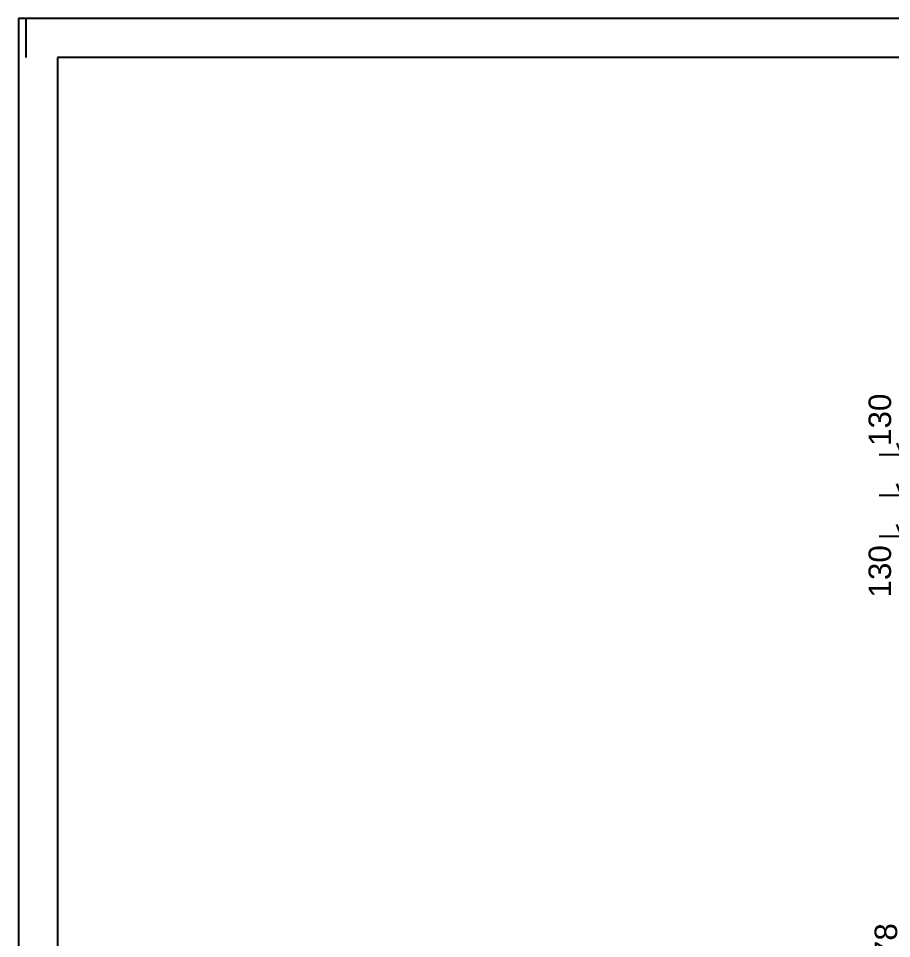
# Model space of a CAD drawing. Header units: millimetres. Extents: x -112 to 729, y -410 to 184.
# Drawn here: x -112.5 to -1.2, y 67 to 184.3 of the extents above; entities that cross this region are included whole.
import ezdxf

# ---------------------------------------------------------------- set-up
doc = ezdxf.new("R2010")
doc.units = ezdxf.units.MM
doc.styles.add('Arial', font='ARIAL.TTF', dxfattribs={"height": 0.2})

# ---------------------------------------------------------------- blocks, each defined once
blk = doc.blocks.new('Unknown-318931512-1115')
at = {"color": 5, "linetype": 'Continuous'}
for p, q in [((728.54, 184.29), (-112.46, 184.29)), ((-112.46, 184.29), (-112.46, -409.71)), ((-111.46, 179.29), (-111.46, 184.29)), ((723.54, 179.29), (-107.46, 179.29)), ((-107.46, 179.29), (-107.46, -404.71))]:
    blk.add_line(p, q, dxfattribs=at)
blk = doc.blocks.new('StraightDimension-318931512-8500 - 2534')
at = {"color": 7, "linetype": 'Continuous'}
for p, q in [((0.71, 18.24), (0.71, 68.95)), ((-2.41, 4), (-2.41, 63.13)), ((-3.91, 54.5), (-0.91, 55.7)), ((2.21, 55.7), (-0.79, 54.5)), ((-2.41, 55.1), (0.71, 55.1))]:
    blk.add_line(p, q, dxfattribs=at)
at = {"color": 0, "linetype": 'Continuous'}
blk.add_wipeout([(0.11, 69.55), (-4.09, 69.55), (-4.09, 63.9), (0.11, 63.9)], dxfattribs=at)
at = {"color": 3, "linetype": 'Continuous', "style": 'Arial'}
blk.add_text('78', height=2.865, rotation=90.0002, dxfattribs=at).set_placement((-0.49, 64.5))
at = {"color": 0}
blk.add_wipeout([(1.97, 55.85), (1.97, 60.05), (-3.68, 60.05), (-3.68, 55.85)], dxfattribs=at)
at = {"color": 3, "style": 'Arial'}
blk.add_text('78', height=2.865, dxfattribs=at).set_placement((-3.08, 56.45))
at = {"color": 0, "linetype": 'Continuous'}
blk.add_wipeout([(-3.01, 63.73), (-7.21, 63.73), (-7.21, 60.3), (-3.01, 60.3)], dxfattribs=at)
at = {"color": 3, "linetype": 'Continuous', "style": 'Arial'}
blk.add_text('0', height=2.87, rotation=90.0002, dxfattribs=at).set_placement((-3.61, 60.9))
blk = doc.blocks.new('StraightDimension-318931512-2517 - 1230')
at = {"color": 7, "linetype": 'Continuous'}
for p, q in [((0.09, 128.66), (0.09, 137.58)), ((0.09, 128.66), (0.09, 137.58)), ((-0.51, 130.16), (0.69, 127.16)), ((14.7, 128.66), (-2.76, 128.66)), ((0.09, 123.46), (0.09, 128.66)), ((0.69, 121.96), (-0.51, 124.96)), ((14.7, 123.46), (-2.76, 123.46))]:
    blk.add_line(p, q, dxfattribs=at)
at = {"color": 0}
blk.add_wipeout([(-0.66, 137.06), (-4.86, 137.06), (-4.86, 129.18), (-0.66, 129.18)], dxfattribs=at)
at = {"color": 3, "style": 'Arial'}
blk.add_text('130', height=2.865, rotation=90.0002, dxfattribs=at).set_placement((-1.26, 129.78))
blk = doc.blocks.new('StraightDimension-318931512-2503 - 1230')
at = {"color": 7, "linetype": 'Continuous'}
for p, q in [((-0.51, 124.96), (0.69, 121.96)), ((14.7, 123.46), (-2.76, 123.46)), ((0.09, 118.26), (0.09, 123.46)), ((0.69, 116.76), (-0.51, 119.76)), ((14.7, 118.26), (-2.76, 118.26)), ((0.09, 118.26), (0.09, 109.34)), ((0.09, 118.26), (0.09, 109.34))]:
    blk.add_line(p, q, dxfattribs=at)
at = {"color": 0}
blk.add_wipeout([(-0.66, 117.73), (-4.86, 117.73), (-4.86, 109.86), (-0.66, 109.86)], dxfattribs=at)
at = {"color": 3, "style": 'Arial'}
blk.add_text('130', height=2.865, rotation=90.0002, dxfattribs=at).set_placement((-1.26, 110.46))

msp = doc.modelspace()

# ---------------------------------------------------------------- block references
msp.add_blockref('Unknown-318931512-1115', (0, 0))

# ---------------------------------------------------------------- next in the draw order: block references
for name in ['StraightDimension-318931512-2517 - 1230', 'StraightDimension-318931512-8500 - 2534']:
    msp.add_blockref(name, (0, 0))

# ---------------------------------------------------------------- next in the draw order: block references
msp.add_blockref('StraightDimension-318931512-2503 - 1230', (0, 0))

doc.saveas('drawing.dxf')
